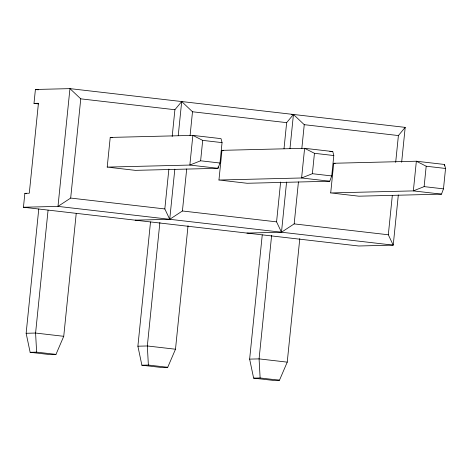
<?xml version="1.0" encoding="UTF-8"?>
<svg xmlns="http://www.w3.org/2000/svg" width="469" height="469" viewBox="0 0 469 469"><rect width="100%" height="100%" fill="white"/><g stroke="black" fill="none" stroke-linecap="round" stroke-linejoin="round"><path stroke-width="0.7" d="M398.322 194.981L393.227 245.14L358.697 245.996L23.45 207.245L24.863 193.334L29.289 193.228L38.429 103.28L33.997 103.391L35.41 89.479L69.945 88.629L405.193 127.375L401.646 162.268M76.218 213.489L63.743 336.308L55.987 354.376L49.491 354.541L30.133 352.301L26.141 333.283L38.763 209.016M48.061 210.235L35.585 333.049L36.629 352.143L55.987 354.376M392.295 195.673L388.32 234.776L393.227 245.14L57.986 206.389L70.678 198.065L80.756 98.842L69.945 88.629L57.986 206.389L23.45 207.245M107.208 167.105L110.221 137.429L192.865 135.389L221.022 138.642L222.054 142.623L219.979 163.024L218.009 168.312L135.359 170.358L107.208 167.105L189.851 165.059L218.009 168.312L218.155 166.864M188.04 225.677L175.494 349.223L167.732 367.297L161.242 367.456L141.884 365.216L137.892 346.204L150.514 221.931M159.882 222.423L147.336 345.97L148.374 365.058L167.732 367.297M388.32 234.776L294.174 223.895L281.482 232.225L276.575 221.86L182.423 210.98L169.731 219.304L164.824 208.945L168.875 169.11M172.182 136.52L174.902 109.728L181.696 101.544L192.501 111.763L286.653 122.644L293.442 114.459L304.252 124.678L398.404 135.559L405.193 127.375M174.826 169.151L169.731 219.304L135.201 220.16M178.226 135.711L181.696 101.544M182.423 210.98L186.691 168.975M190.074 135.658L192.501 111.763M200.621 160.785L202.696 140.383L192.865 135.389L189.851 165.059L200.621 160.785L219.979 163.024M218.953 180.02L221.966 150.35L304.61 148.304L332.767 151.557L333.799 155.538L331.73 175.939L329.754 181.233L247.11 183.273L218.953 180.02L301.596 177.974L329.754 181.233M299.791 238.598L287.239 362.138L279.483 380.212L272.987 380.371L253.629 378.137L249.637 359.119L262.259 234.846M271.633 235.344L259.081 358.885L260.125 377.973L279.483 380.212M276.575 221.86L280.62 182.031M284.003 148.714L286.653 122.644M286.577 182.066L281.482 232.225L246.946 233.075M289.971 148.626L293.442 114.459L291.284 114.512M294.174 223.895L298.442 181.89M301.825 148.579L304.252 124.678M312.372 173.7L314.441 153.304L304.61 148.304L301.596 177.974L312.372 173.7L331.73 175.939M330.704 192.935L333.717 163.265L416.361 161.219L444.518 164.472L445.55 168.459L443.481 188.855L441.505 194.148L358.861 196.189L330.704 192.935L413.347 190.895L441.505 194.148M395.678 162.356L398.404 135.559M424.123 186.621L426.192 166.219L416.361 161.219L413.347 190.895L424.123 186.621L443.481 188.855M444.372 165.92L444.518 164.472M329.842 151.628L332.767 151.557M26.141 333.283L35.585 333.049L63.743 336.308M137.892 346.204L147.336 345.97L175.494 349.223M30.133 352.301L36.629 352.143M249.637 359.119L259.081 358.885L287.239 362.138M141.884 365.216L148.374 365.058M253.629 378.137L260.125 377.973M35.41 89.479L38.317 89.814M80.756 98.842L174.902 109.728M33.997 103.391L38.352 103.895M202.696 140.383L222.054 142.623M314.441 153.304L333.799 155.538M426.192 166.219L445.55 168.459M110.221 137.429L112.384 137.681M221.966 150.35L223.414 150.514M333.717 163.265L335.159 163.429M70.678 198.065L164.824 208.945M24.863 193.334L26.317 193.504"/></g></svg>
